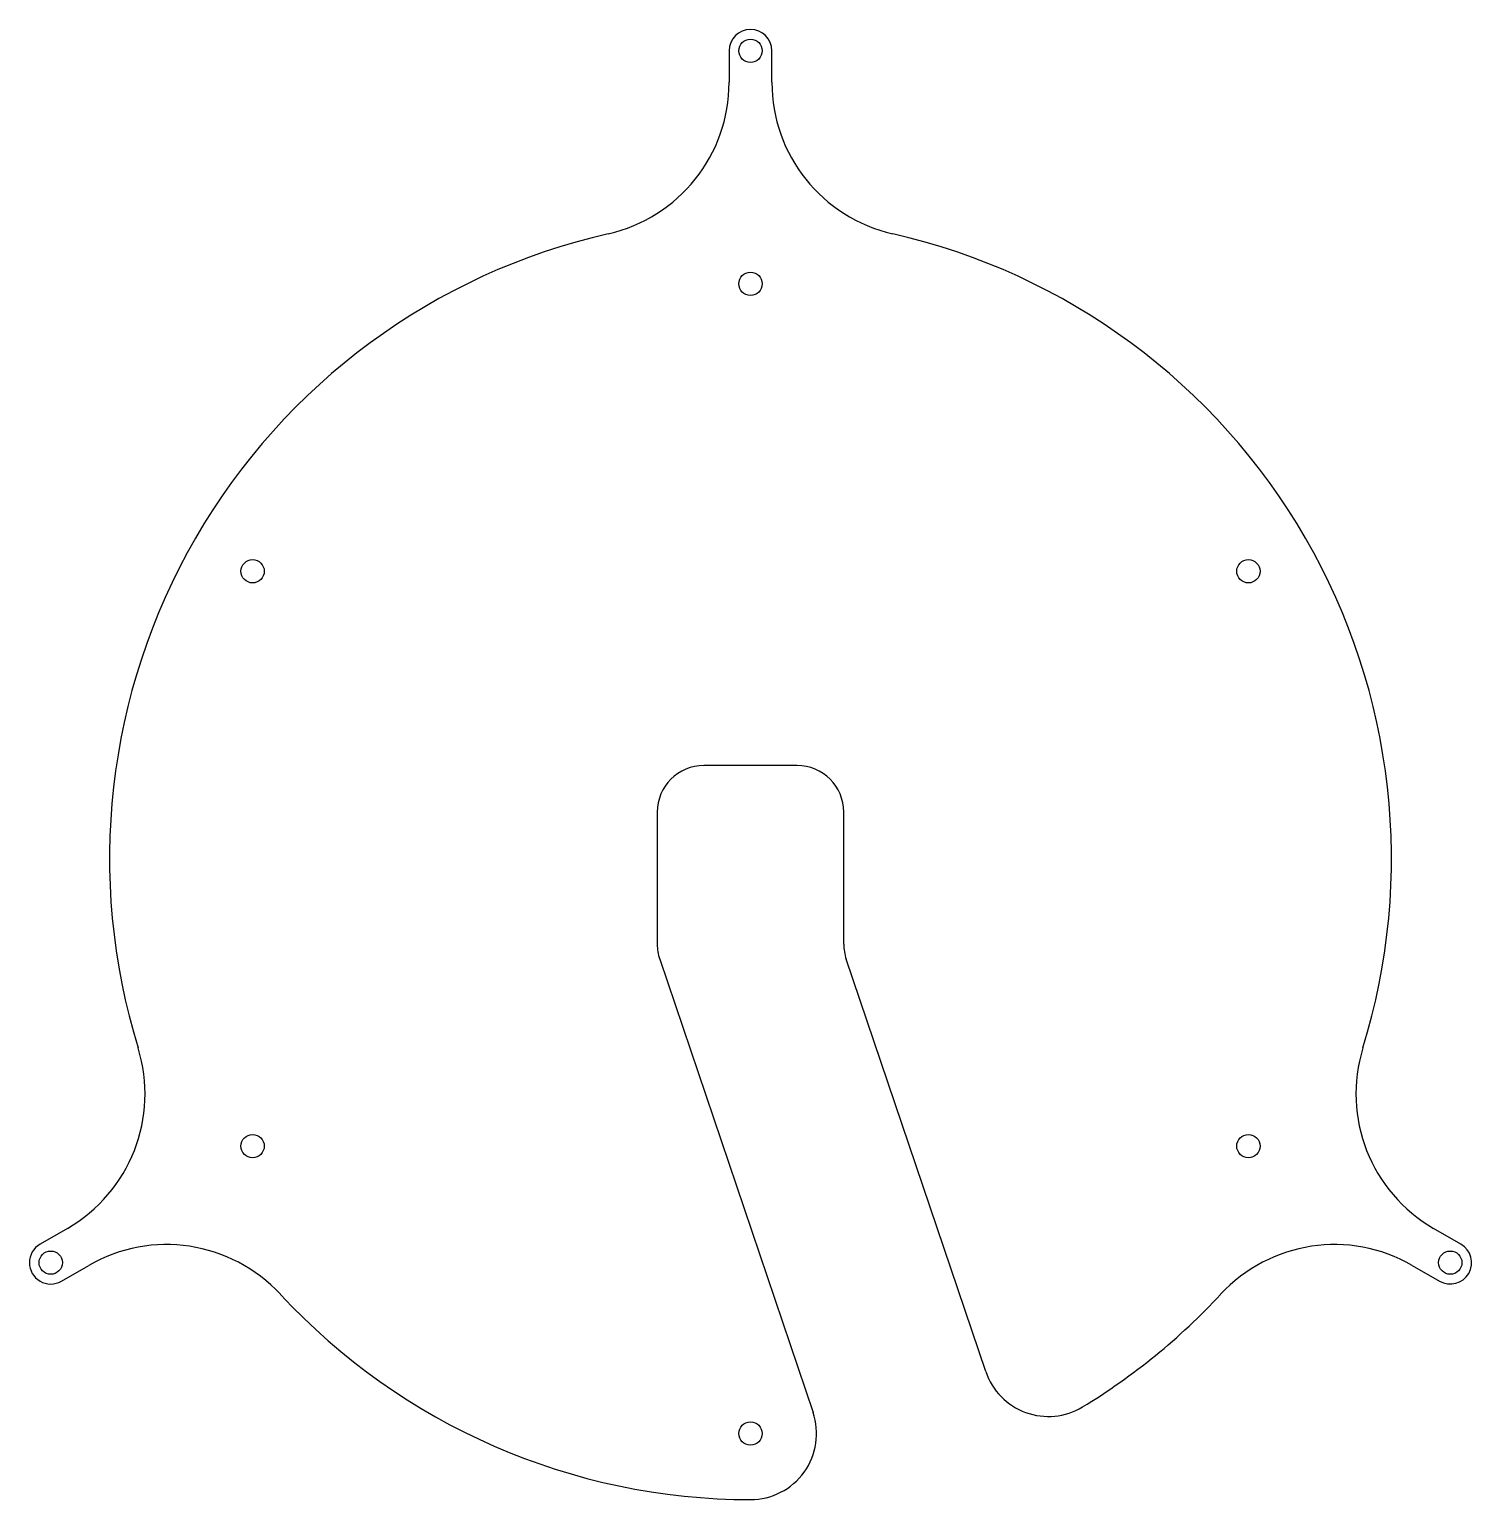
# Model space of a CAD drawing. Extents: x -93 to 93, y -82 to 107.
import ezdxf

# ---------------------------------------------------------------- set-up
doc = ezdxf.new("R2010")
doc.units = 0
doc.layers.get('0').update_dxf_attribs({"linetype": 'CONTINUOUS'})

msp = doc.modelspace()

# ---------------------------------------------------------------- linework, layer by layer
at = {"color": 7, "linetype": 'CONTINUOUS'}
for p, q in [((-2.75, 104), (-2.75, 99.94)), ((2.75, 99.94), (2.75, 104)), ((6, 12), (-6, 12)), ((-12, 6), (-12, -11.01)), ((12, -11.01), (12, 6)), ((-11.68, -12.94), (8.05, -71.28)), ((30.28, -66.02), (12.32, -12.94)), ((-87.93, -47.59), (-91.44, -49.62)), ((91.44, -49.62), (87.93, -47.59)), ((-88.69, -54.38), (-85.18, -52.35)), ((85.18, -52.35), (88.69, -54.38))]:
    msp.add_line(p, q, dxfattribs=at)
for centre in [(0, 104), (0, 74), (-64.09, 37), (64.09, 37), (-64.09, -37), (64.09, -37), (-90.07, -52), (90.07, -52), (0, -74)]:
    msp.add_circle(centre, 1.5, dxfattribs=at)
for centre, radius, start, end in [((0, 104), 2.75, 0, 180), ((-22.75, 99.94), 20, 282.8237, 0), ((22.75, 99.94), 20, 180, 257.1763), ((0, 0), 82.5, 102.8237, 197.1763), ((0, 0), 82.5, 342.8237, 77.1763), ((-6, 6), 6, 90, 180), ((6, 6), 6, 0, 90), ((-6, -11.01), 6, 180, 198.6895), ((18, -11.01), 6, 180, 198.6895), ((-97.93, -30.27), 20, 300, 17.1763), ((97.93, -30.27), 20, 162.8237, 240), ((-90.07, -52), 2.75, 120, 300), ((-75.18, -69.67), 20, 42.8237, 120), ((75.18, -69.67), 20, 60, 137.1763), ((90.07, -52), 2.75, 240, 60), ((0, 0), 82.5, 222.8237, 270), ((0, 0), 82.5, 301.1938, 317.1763), ((38.33, -63.3), 8.5, 198.6895, 301.1938), ((0, -74), 8.5, 270, 18.6895)]:
    msp.add_arc(centre, radius, start, end, dxfattribs=at)

doc.saveas('drawing.dxf')
